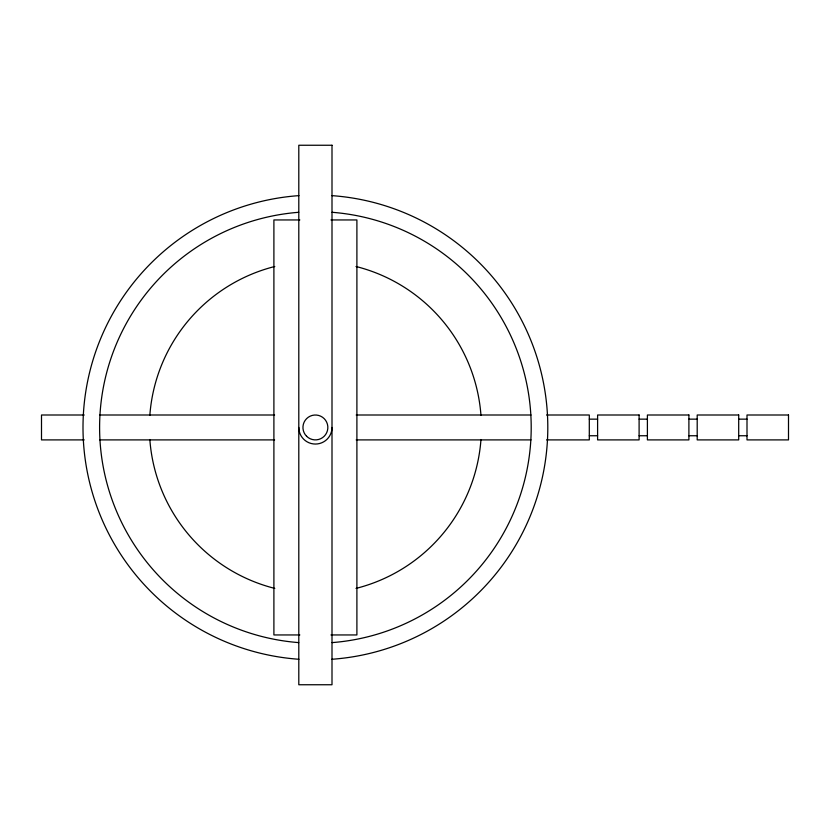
<?xml version="1.0" encoding="UTF-8"?>
<svg xmlns="http://www.w3.org/2000/svg" width="830" height="830" viewBox="0 0 830 830"><rect width="100%" height="100%" fill="white"/><g stroke="black" fill="none" stroke-linecap="round" stroke-linejoin="round"><path stroke-width="1.25" d="M299.838 219.95L273.9 219.95L273.9 634.95L299.838 634.95M330.963 219.95L356.9 219.95L356.9 634.95L330.963 634.95M84.235 415L41.5 415L41.5 439.9L84.235 439.9M99.776 415L274.606 415M356.195 415L531.024 415M546.565 415L589.3 415L589.3 439.9L546.565 439.9M589.3 419.15L597.6 419.15M639.1 419.15L647.4 419.15M688.9 419.15L697.2 419.15M738.7 419.15L747 419.15M589.3 435.75L597.6 435.75M639.1 435.75L647.4 435.75M688.9 435.75L697.2 435.75M738.7 435.75L747 435.75M99.776 439.9L274.606 439.9M356.195 439.9L531.024 439.9M332 427.45A16.6 16.59 0 0 1 315.4 444.05A16.6 16.59 0 0 1 298.8 427.45M480.964 439.506A166 166 0 0 1 356.029 588.397M274.772 588.397A166 166 0 0 1 149.836 439.506M149.836 415.394A166 166 0 0 1 274.772 266.503M356.029 266.503A166 166 0 0 1 480.964 415.394M331.865 195.631A232.4 232.4 0 0 1 547.8 427.45A232.4 232.4 0 0 1 331.865 659.269M298.935 659.269A232.4 232.4 0 0 1 83 427.45A232.4 232.4 0 0 1 298.935 195.631M332.073 212.293A215.8 215.8 0 0 1 531.2 427.45A215.8 215.8 0 0 1 332.073 642.607M298.727 642.607A215.8 215.8 0 0 1 99.6 427.45A215.8 215.8 0 0 1 298.727 212.293M332 145.25L298.8 145.25L298.8 684.75L332 684.75L332 145.25M639.1 415L597.6 415L597.6 439.9L639.1 439.9L639.1 415M688.9 415L647.4 415L647.4 439.9L688.9 439.9L688.9 415M738.7 415L697.2 415L697.2 439.9L738.7 439.9L738.7 415M788.5 415L747 415L747 439.9L788.5 439.9L788.5 415M306.592 436.248A12.45 12.44 0 0 0 327.425 430.666A12.45 12.44 0 0 0 312.173 415.436A12.45 12.44 0 0 0 306.592 436.248"/></g></svg>
